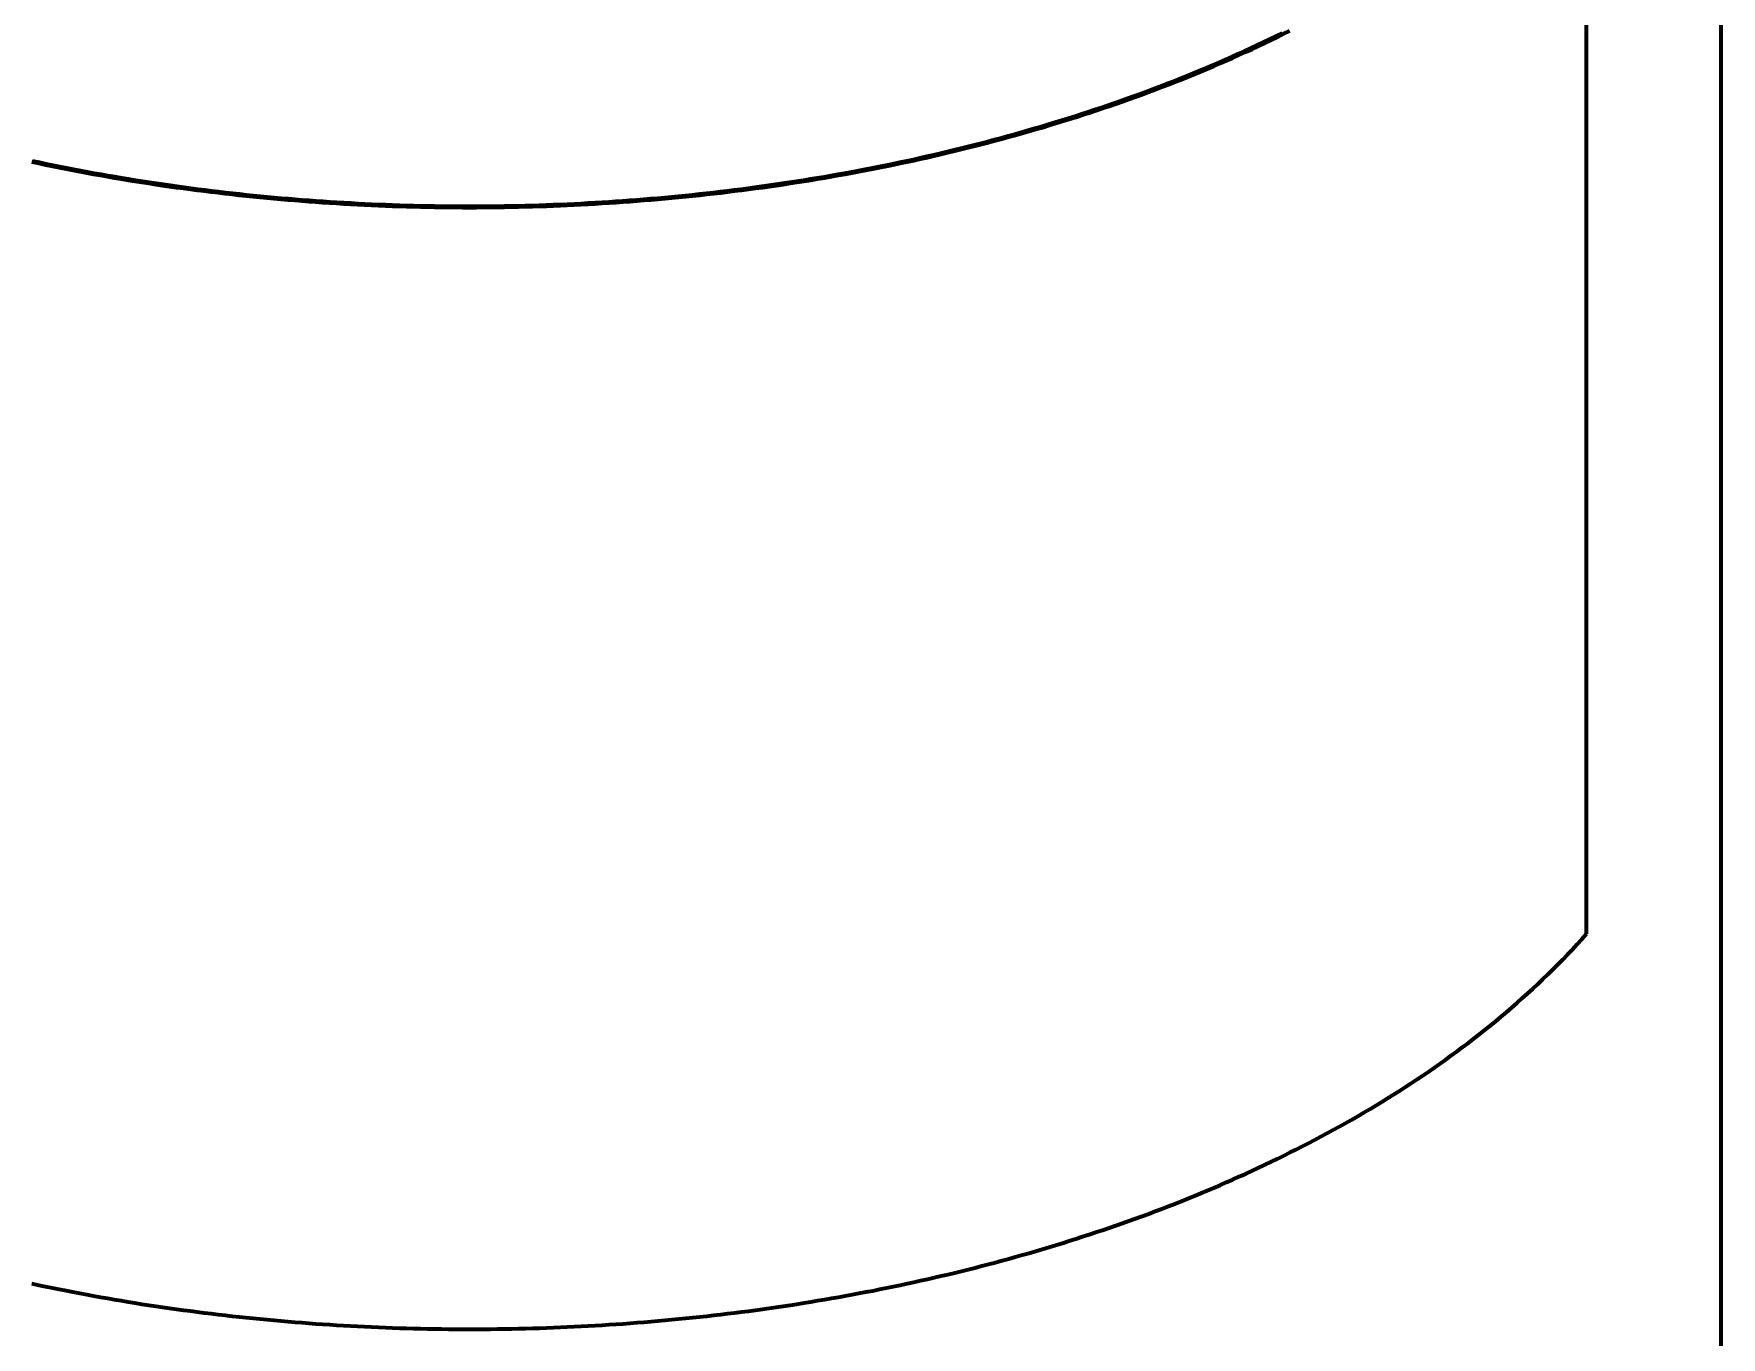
# Model space of a CAD drawing. Header units: millimetres. Extents: x 0 to 841, y 0 to 594.
# Drawn here: x 305.8 to 358.3, y 273.1 to 313.8 of the extents above; entities that cross this region are included whole.
import ezdxf

# ---------------------------------------------------------------- set-up
doc = ezdxf.new("R2010")
doc.units = ezdxf.units.MM
doc.layers.add('01-VISIBLE', color=7, linetype='CONTINUOUS', lineweight=70)

msp = doc.modelspace()

# ---------------------------------------------------------------- linework, layer by layer
at = {"layer": '01-VISIBLE'}
for p, q in [((358.329, 264.433), (358.329, 375.476)), ((354.131, 285.71), (354.131, 320.659))]:
    msp.add_line(p, q, dxfattribs=at)
for points in [[(305.694, 309.764), (305.907, 309.719), (306.121, 309.674), (306.334, 309.63), (306.548, 309.587), (306.761, 309.545), (306.975, 309.503), (307.19, 309.462), (307.404, 309.422), (307.618, 309.383), (307.833, 309.345), (308.047, 309.307), (308.262, 309.27), (308.477, 309.233), (308.692, 309.198), (308.907, 309.163), (309.123, 309.129), (309.338, 309.096), (309.554, 309.063), (309.769, 309.031), (309.985, 309), (310.201, 308.97), (310.417, 308.94), (310.633, 308.912), (310.849, 308.884), (311.065, 308.856), (311.281, 308.829), (311.498, 308.804), (311.714, 308.778), (311.931, 308.754), (312.148, 308.73), (312.364, 308.707), (312.581, 308.685), (312.798, 308.663), (313.015, 308.642), (313.232, 308.622), (313.449, 308.603), (313.666, 308.584), (313.884, 308.566), (314.101, 308.549), (314.318, 308.532), (314.536, 308.516), (314.753, 308.501), (314.97, 308.486), (315.188, 308.473), (315.406, 308.46), (315.623, 308.447), (315.841, 308.436), (316.059, 308.425), (316.276, 308.415), (316.494, 308.405), (316.712, 308.396), (316.93, 308.388), (317.147, 308.381), (317.365, 308.374), (317.583, 308.368), (317.801, 308.363), (318.019, 308.358), (318.237, 308.354), (318.455, 308.351), (318.673, 308.349), (318.891, 308.347), (319.109, 308.346), (319.327, 308.346), (319.545, 308.346), (319.763, 308.347), (319.981, 308.349), (320.199, 308.351), (320.416, 308.354), (320.634, 308.358), (320.852, 308.363), (321.07, 308.368), (321.288, 308.374), (321.506, 308.381), (321.724, 308.388), (321.942, 308.396), (322.159, 308.405), (322.377, 308.414), (322.595, 308.425), (322.813, 308.436), (323.03, 308.447), (323.248, 308.459), (323.465, 308.472), (323.683, 308.486), (323.9, 308.501), (324.118, 308.516), (324.335, 308.532), (324.553, 308.548), (324.77, 308.566), (324.987, 308.584), (325.204, 308.602), (325.421, 308.622), (325.638, 308.642), (325.855, 308.663), (326.072, 308.684), (326.289, 308.707), (326.506, 308.73), (326.722, 308.753), (326.939, 308.778), (327.156, 308.803), (327.372, 308.829), (327.588, 308.856), (327.805, 308.883), (328.021, 308.911), (328.237, 308.94), (328.453, 308.97), (328.669, 309), (328.884, 309.031), (329.1, 309.063), (329.315, 309.095), (329.531, 309.128), (329.746, 309.162), (329.961, 309.197), (330.176, 309.233), (330.391, 309.269), (330.606, 309.306), (330.821, 309.344), (331.035, 309.382), (331.25, 309.422), (331.464, 309.462), (331.678, 309.502), (331.892, 309.544), (332.106, 309.586), (332.319, 309.629), (332.533, 309.673), (332.746, 309.718), (332.96, 309.763), (333.173, 309.81), (333.385, 309.857), (333.598, 309.904), (333.811, 309.953), (334.023, 310.002), (334.235, 310.052), (334.447, 310.103), (334.659, 310.155), (334.87, 310.208), (335.081, 310.261), (335.293, 310.315), (335.504, 310.37), (335.714, 310.426), (335.925, 310.482), (336.135, 310.54), (336.345, 310.598), (336.555, 310.657), (336.764, 310.717), (336.974, 310.778), (337.183, 310.839), (337.392, 310.902), (337.6, 310.965), (337.809, 311.029), (338.017, 311.094), (338.224, 311.16), (338.432, 311.227), (338.639, 311.294), (338.846, 311.363), (339.053, 311.432), (339.259, 311.502), (339.465, 311.573), (339.671, 311.645), (339.876, 311.718), (340.081, 311.792), (340.286, 311.867), (340.491, 311.942), (340.695, 312.019), (340.898, 312.096), (341.102, 312.174), (341.305, 312.254), (341.508, 312.334), (341.71, 312.415), (341.912, 312.497), (342.113, 312.58), (342.315, 312.664), (342.515, 312.749), (342.716, 312.835), (342.916, 312.922), (343.115, 313.009), (343.314, 313.098), (343.513, 313.188), (343.711, 313.279), (343.908, 313.371), (344.106, 313.463), (344.302, 313.557), (344.499, 313.652), (344.694, 313.748), (344.89, 313.845)], [(305.715, 309.797), (305.928, 309.751), (306.141, 309.707), (306.354, 309.663), (306.567, 309.62), (306.781, 309.578), (306.994, 309.536), (307.208, 309.495), (307.422, 309.455), (307.636, 309.416), (307.85, 309.378), (308.065, 309.34), (308.279, 309.303), (308.494, 309.267), (308.709, 309.231), (308.923, 309.197), (309.138, 309.163), (309.353, 309.129), (309.569, 309.097), (309.784, 309.065), (309.999, 309.034), (310.215, 309.004), (310.43, 308.974), (310.646, 308.945), (310.862, 308.917), (311.078, 308.89), (311.294, 308.863), (311.51, 308.837), (311.726, 308.812), (311.942, 308.788), (312.159, 308.764), (312.375, 308.741), (312.592, 308.719), (312.808, 308.697), (313.025, 308.676), (313.241, 308.656), (313.458, 308.637), (313.675, 308.618), (313.892, 308.6), (314.109, 308.583), (314.326, 308.566), (314.543, 308.55), (314.76, 308.535), (314.977, 308.521), (315.194, 308.507), (315.412, 308.494), (315.629, 308.482), (315.846, 308.47), (316.064, 308.459), (316.281, 308.449), (316.498, 308.44), (316.716, 308.431), (316.933, 308.423), (317.151, 308.415), (317.368, 308.409), (317.586, 308.403), (317.803, 308.398), (318.021, 308.393), (318.239, 308.389), (318.456, 308.386), (318.674, 308.383), (318.891, 308.382), (319.109, 308.381), (319.327, 308.38), (319.544, 308.381), (319.762, 308.382), (319.98, 308.383), (320.197, 308.386), (320.415, 308.389), (320.632, 308.393), (320.85, 308.397), (321.068, 308.403), (321.285, 308.409), (321.503, 308.415), (321.72, 308.423), (321.938, 308.431), (322.155, 308.44), (322.372, 308.449), (322.59, 308.459), (322.807, 308.47), (323.025, 308.482), (323.242, 308.494), (323.459, 308.507), (323.676, 308.521), (323.893, 308.535), (324.111, 308.55), (324.328, 308.566), (324.545, 308.583), (324.762, 308.6), (324.978, 308.618), (325.195, 308.637), (325.412, 308.656), (325.629, 308.676), (325.845, 308.697), (326.062, 308.718), (326.278, 308.741), (326.495, 308.764), (326.711, 308.787), (326.927, 308.812), (327.144, 308.837), (327.36, 308.863), (327.576, 308.889), (327.792, 308.917), (328.007, 308.945), (328.223, 308.974), (328.439, 309.003), (328.654, 309.033), (328.87, 309.064), (329.085, 309.096), (329.3, 309.129), (329.515, 309.162), (329.73, 309.196), (329.945, 309.231), (330.16, 309.266), (330.374, 309.302), (330.589, 309.339), (330.803, 309.377), (331.017, 309.415), (331.231, 309.455), (331.445, 309.495), (331.659, 309.535), (331.873, 309.577), (332.086, 309.619), (332.3, 309.662), (332.513, 309.706), (332.726, 309.75), (332.939, 309.796), (333.151, 309.842), (333.364, 309.889), (333.576, 309.937), (333.788, 309.985), (334, 310.034), (334.212, 310.084), (334.424, 310.135), (334.635, 310.187), (334.846, 310.239), (335.057, 310.293), (335.268, 310.347), (335.479, 310.402), (335.689, 310.457), (335.899, 310.514), (336.109, 310.571), (336.319, 310.629), (336.528, 310.688), (336.738, 310.748), (336.947, 310.809), (337.155, 310.87), (337.364, 310.933), (337.572, 310.996), (337.78, 311.06), (337.988, 311.125), (338.195, 311.19), (338.403, 311.257), (338.609, 311.324), (338.816, 311.393), (339.022, 311.462), (339.228, 311.532), (339.434, 311.603), (339.64, 311.675), (339.845, 311.748), (340.05, 311.821), (340.254, 311.896), (340.458, 311.971), (340.662, 312.048), (340.865, 312.125), (341.068, 312.203), (341.271, 312.282), (341.474, 312.362), (341.676, 312.443), (341.877, 312.525), (342.078, 312.608), (342.279, 312.692), (342.48, 312.777), (342.68, 312.862), (342.879, 312.949), (343.078, 313.037), (343.277, 313.126), (343.475, 313.215), (343.673, 313.306), (343.871, 313.398), (344.068, 313.49), (344.264, 313.584), (344.46, 313.679), (344.655, 313.774)], [(305.694, 274.815), (305.907, 274.77), (306.121, 274.725), (306.334, 274.681), (306.548, 274.638), (306.761, 274.596), (306.975, 274.554), (307.19, 274.514), (307.404, 274.474), (307.618, 274.434), (307.833, 274.396), (308.047, 274.358), (308.262, 274.321), (308.477, 274.285), (308.692, 274.249), (308.907, 274.214), (309.123, 274.18), (309.338, 274.147), (309.554, 274.115), (309.769, 274.083), (309.985, 274.052), (310.201, 274.021), (310.417, 273.992), (310.633, 273.963), (310.849, 273.935), (311.065, 273.907), (311.281, 273.881), (311.498, 273.855), (311.714, 273.83), (311.931, 273.805), (312.148, 273.781), (312.364, 273.758), (312.581, 273.736), (312.798, 273.714), (313.015, 273.693), (313.232, 273.673), (313.449, 273.654), (313.666, 273.635), (313.884, 273.617), (314.101, 273.6), (314.318, 273.583), (314.536, 273.567), (314.753, 273.552), (314.97, 273.538), (315.188, 273.524), (315.406, 273.511), (315.623, 273.499), (315.841, 273.487), (316.059, 273.476), (316.276, 273.466), (316.494, 273.456), (316.712, 273.448), (316.93, 273.439), (317.147, 273.432), (317.365, 273.425), (317.583, 273.419), (317.801, 273.414), (318.019, 273.41), (318.237, 273.406), (318.455, 273.403), (318.673, 273.4), (318.891, 273.398), (319.109, 273.397), (319.327, 273.397), (319.545, 273.397), (319.763, 273.398), (319.981, 273.4), (320.199, 273.402), (320.416, 273.406), (320.634, 273.409), (320.852, 273.414), (321.07, 273.419), (321.288, 273.425), (321.506, 273.432), (321.724, 273.439), (321.942, 273.447), (322.159, 273.456), (322.377, 273.466), (322.595, 273.476), (322.813, 273.487), (323.03, 273.498), (323.248, 273.511), (323.465, 273.524), (323.683, 273.537), (323.9, 273.552), (324.118, 273.567), (324.335, 273.583), (324.553, 273.599), (324.77, 273.617), (324.987, 273.635), (325.204, 273.653), (325.421, 273.673), (325.638, 273.693), (325.855, 273.714), (326.072, 273.736), (326.289, 273.758), (326.506, 273.781), (326.722, 273.805), (326.939, 273.829), (327.156, 273.854), (327.372, 273.88), (327.588, 273.907), (327.805, 273.934), (328.021, 273.962), (328.237, 273.991), (328.453, 274.021), (328.669, 274.051), (328.884, 274.082), (329.1, 274.114), (329.315, 274.146), (329.531, 274.18), (329.746, 274.214), (329.961, 274.248), (330.176, 274.284), (330.391, 274.32), (330.606, 274.357), (330.821, 274.395), (331.035, 274.434), (331.25, 274.473), (331.464, 274.513), (331.678, 274.554), (331.892, 274.595), (332.106, 274.638), (332.319, 274.681), (332.533, 274.725), (332.746, 274.769), (332.96, 274.815), (333.173, 274.861), (333.385, 274.908), (333.598, 274.956), (333.811, 275.004), (334.023, 275.053), (334.235, 275.104), (334.447, 275.155), (334.659, 275.206), (334.87, 275.259), (335.081, 275.312), (335.293, 275.366), (335.504, 275.421), (335.714, 275.477), (335.925, 275.534), (336.135, 275.591), (336.345, 275.649), (336.555, 275.708), (336.764, 275.768), (336.974, 275.829), (337.183, 275.891), (337.392, 275.953), (337.6, 276.016), (337.809, 276.08), (338.017, 276.145), (338.224, 276.211), (338.432, 276.278), (338.639, 276.346), (338.846, 276.414), (339.053, 276.483), (339.259, 276.553), (339.465, 276.625), (339.671, 276.697), (339.876, 276.769), (340.081, 276.843), (340.286, 276.918), (340.491, 276.993), (340.695, 277.07), (340.898, 277.147), (341.102, 277.226), (341.305, 277.305), (341.508, 277.385), (341.71, 277.466), (341.912, 277.548), (342.113, 277.631), (342.315, 277.715), (342.515, 277.8), (342.716, 277.886), (342.916, 277.973), (343.115, 278.061), (343.314, 278.149), (343.513, 278.239), (343.711, 278.33), (343.908, 278.422), (344.106, 278.515), (344.302, 278.608), (344.499, 278.703), (344.694, 278.799), (344.89, 278.896), (345.084, 278.994), (345.279, 279.093), (345.472, 279.193), (345.665, 279.294), (345.858, 279.396), (346.05, 279.5), (346.241, 279.604), (346.432, 279.709), (346.622, 279.816), (346.812, 279.923), (347.001, 280.032), (347.189, 280.142), (347.376, 280.253), (347.563, 280.365), (347.75, 280.478), (347.935, 280.593), (348.12, 280.708), (348.304, 280.825), (348.487, 280.943), (348.67, 281.062), (348.852, 281.182), (349.033, 281.304), (349.213, 281.427), (349.392, 281.55), (349.571, 281.676), (349.748, 281.802), (349.925, 281.93), (350.101, 282.058), (350.275, 282.189), (350.449, 282.32), (350.622, 282.453), (350.794, 282.587), (350.965, 282.722), (351.135, 282.858), (351.304, 282.996), (351.472, 283.135), (351.638, 283.276), (351.804, 283.418), (351.968, 283.561), (352.131, 283.705), (352.293, 283.851), (352.454, 283.998), (352.614, 284.147), (352.772, 284.297), (352.929, 284.448), (353.084, 284.601), (353.238, 284.755), (353.391, 284.911), (353.542, 285.068), (353.692, 285.226), (353.84, 285.386), (353.986, 285.547), (354.131, 285.71)]]:
    msp.add_lwpolyline(points, dxfattribs=at)

doc.saveas('drawing.dxf')
